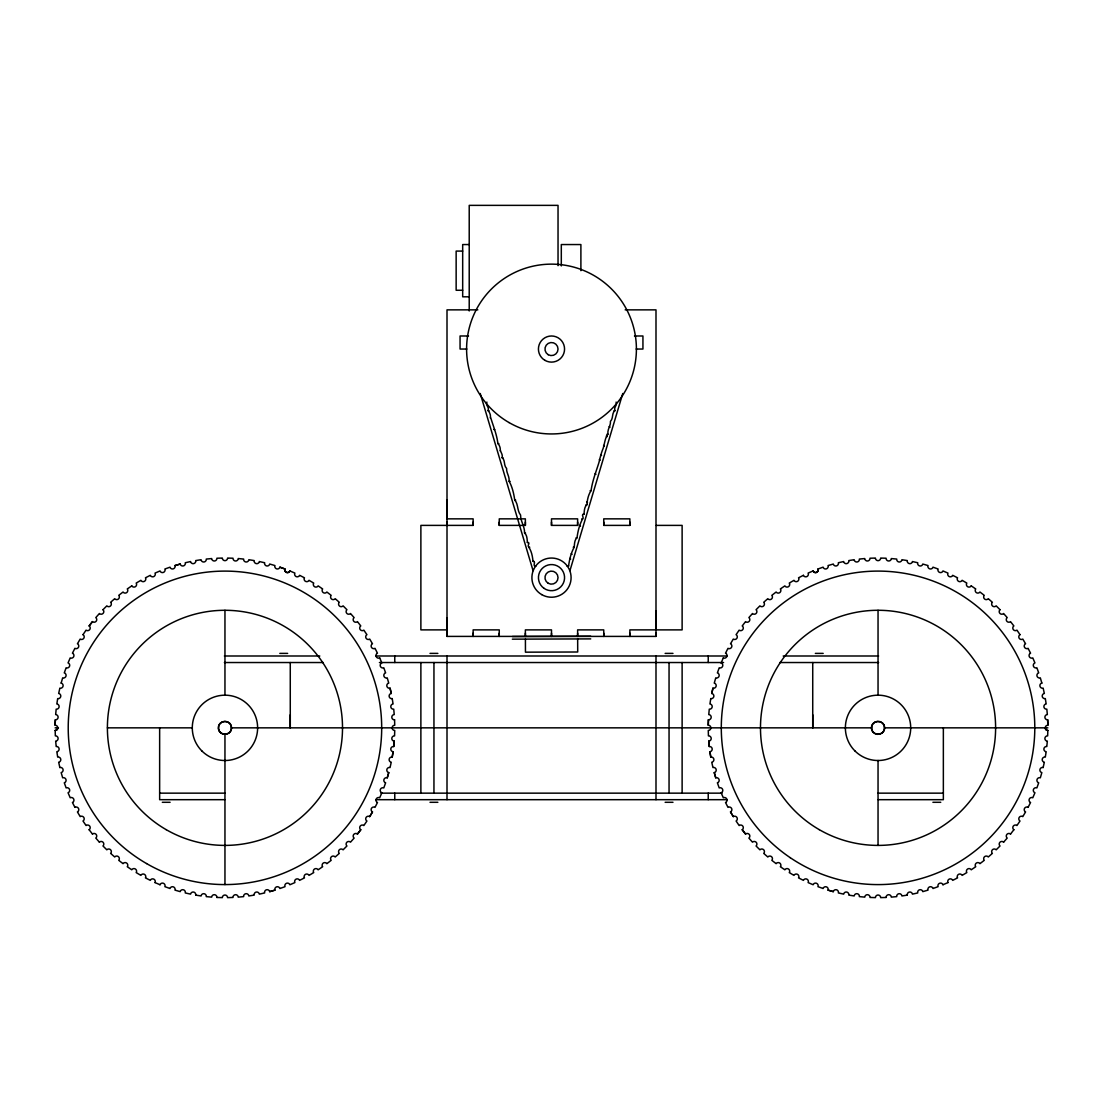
<?xml version="1.0" encoding="UTF-8"?>
<svg xmlns="http://www.w3.org/2000/svg" width="1103" height="1103" viewBox="0 0 1103 1103"><rect width="100%" height="100%" fill="white"/><g stroke="black" fill="none" stroke-linecap="round" stroke-linejoin="round"><path stroke-width="1.5" d="M290.268 714.785L290.268 727.842L290.268 662.531M655.995 633.15L655.995 636.403L447.005 636.403L447.005 617.901M447.005 522.119L447.005 525.386L473.132 525.386L473.132 522.119M447.005 499.852L447.005 518.851L473.132 518.851L473.132 525.386M473.132 633.15L473.132 636.403L473.132 629.882L499.259 629.882L499.259 636.403L499.259 633.15M525.373 522.119L525.373 525.386L499.259 525.386L499.259 522.119M525.373 633.15L525.373 636.403L525.373 629.882L551.5 629.882L551.5 636.403L551.5 633.15M577.627 522.119L577.627 525.386L551.5 525.386L551.5 522.119M577.627 633.15L577.627 636.403L577.627 629.882L603.741 629.882L603.741 636.403L603.741 633.15M629.868 522.119L629.868 525.386L603.741 525.386L603.741 522.119M629.868 633.15L629.868 636.403L629.868 629.882L655.995 629.882L655.995 611.048M812.732 714.785L812.732 727.842L812.732 662.531M708.264 725.236L708.429 719.79L708.264 725.236A2.606 2.606 0 0 1 710.87 727.856A2.606 2.606 0 0 1 708.264 730.462L708.429 735.894A2.606 2.606 0 0 1 711.201 738.348A2.606 2.606 0 0 1 708.76 741.119L709.27 746.538A2.606 2.606 0 0 1 712.18 748.813A2.606 2.606 0 0 1 709.918 751.722L710.773 757.099A2.606 2.606 0 0 1 713.834 759.181A2.606 2.606 0 0 1 711.752 762.228L712.938 767.536A2.606 2.606 0 0 1 716.123 769.425A2.606 2.606 0 0 1 714.248 772.61L715.75 777.822A2.606 2.606 0 0 1 719.046 779.518A2.606 2.606 0 0 1 717.377 782.799L719.211 787.914A2.606 2.606 0 0 1 722.603 789.39A2.606 2.606 0 0 1 721.141 792.781L723.306 797.772A2.606 2.606 0 0 1 726.78 799.041A2.606 2.606 0 0 1 725.54 802.515L727.994 807.355A2.606 2.606 0 0 1 731.551 808.389A2.606 2.606 0 0 1 730.517 811.932L733.288 816.62A2.606 2.606 0 0 1 736.901 817.433A2.606 2.606 0 0 1 736.101 821.032L739.148 825.527A2.606 2.606 0 0 1 742.802 826.119A2.606 2.606 0 0 1 742.222 829.759L745.559 834.061A2.606 2.606 0 0 1 749.24 834.419A2.606 2.606 0 0 1 748.896 838.087L752.48 842.168A2.606 2.606 0 0 1 756.189 842.292A2.606 2.606 0 0 1 756.065 845.987L759.912 849.82A2.606 2.606 0 0 1 763.607 849.724A2.606 2.606 0 0 1 763.731 853.405L767.812 857.003A2.606 2.606 0 0 1 771.493 856.659A2.606 2.606 0 0 1 771.838 860.34L776.14 863.663A2.606 2.606 0 0 1 779.793 863.097A2.606 2.606 0 0 1 780.372 866.751L784.867 869.798A2.606 2.606 0 0 1 788.48 868.999A2.606 2.606 0 0 1 789.279 872.611L793.967 875.368A2.606 2.606 0 0 1 797.51 874.348A2.606 2.606 0 0 1 798.544 877.891L803.398 880.359A2.606 2.606 0 0 1 806.872 879.119A2.606 2.606 0 0 1 808.127 882.593L813.118 884.744A2.606 2.606 0 0 1 816.51 883.296A2.606 2.606 0 0 1 817.971 886.674L823.1 888.508A2.606 2.606 0 0 1 826.395 886.853A2.606 2.606 0 0 1 828.063 890.135L833.289 891.651A2.606 2.606 0 0 1 836.474 889.776A2.606 2.606 0 0 1 838.363 892.947L843.671 894.133A2.606 2.606 0 0 1 846.732 892.065A2.606 2.606 0 0 1 848.8 895.112L854.177 895.953A2.606 2.606 0 0 1 857.1 893.706A2.606 2.606 0 0 1 859.361 896.615L864.78 897.125A2.606 2.606 0 0 1 867.551 894.698A2.606 2.606 0 0 1 870.005 897.456L875.437 897.621A2.606 2.606 0 0 1 878.057 895.029A2.606 2.606 0 0 1 880.663 897.635L886.095 897.456M59.852 767.536L58.666 762.228A2.606 2.606 0 0 0 60.734 759.154A2.606 2.606 0 0 0 57.687 757.085L56.832 751.708A2.606 2.606 0 0 0 59.093 748.785A2.606 2.606 0 0 0 56.184 746.524L55.674 741.106A2.606 2.606 0 0 0 58.101 738.334A2.606 2.606 0 0 0 55.343 735.88L55.164 730.448A2.606 2.606 0 0 0 57.756 727.842A2.606 2.606 0 0 0 55.164 725.222L55.343 719.79A2.606 2.606 0 0 0 58.101 717.336A2.606 2.606 0 0 0 55.66 714.565L56.17 709.16A2.606 2.606 0 0 0 59.093 706.885A2.606 2.606 0 0 0 56.832 703.962L57.673 698.599A2.606 2.606 0 0 0 60.734 696.503A2.606 2.606 0 0 0 58.666 693.456L59.852 688.148A2.606 2.606 0 0 0 63.023 686.259A2.606 2.606 0 0 0 61.148 683.074M1041.852 683.074A2.606 2.606 0 0 0 1039.977 686.259A2.606 2.606 0 0 0 1043.148 688.134L1044.348 693.456A2.606 2.606 0 0 0 1042.266 696.503A2.606 2.606 0 0 0 1045.327 698.585L1046.168 703.976A2.606 2.606 0 0 0 1043.907 706.885A2.606 2.606 0 0 0 1046.83 709.146L1047.34 714.579A2.606 2.606 0 0 0 1044.899 717.336A2.606 2.606 0 0 0 1047.657 719.776L1047.836 725.236A2.606 2.606 0 0 0 1045.244 727.828A2.606 2.606 0 0 0 1047.836 730.448L1047.657 735.894A2.606 2.606 0 0 0 1044.899 738.334A2.606 2.606 0 0 0 1047.326 741.106L1046.816 746.524A2.606 2.606 0 0 0 1043.907 748.785A2.606 2.606 0 0 0 1046.168 751.708L1045.313 757.085A2.606 2.606 0 0 0 1042.266 759.154A2.606 2.606 0 0 0 1044.334 762.214L1043.148 767.536M55.164 725.236L55.343 719.79M216.905 897.456L222.337 897.635A2.606 2.606 0 0 1 224.943 895.029A2.606 2.606 0 0 1 227.563 897.635L233.009 897.456A2.606 2.606 0 0 1 235.449 894.698A2.606 2.606 0 0 1 238.22 897.139L243.639 896.615A2.606 2.606 0 0 1 245.9 893.706A2.606 2.606 0 0 1 248.823 895.967L254.2 895.112A2.606 2.606 0 0 1 256.268 892.065A2.606 2.606 0 0 1 259.329 894.133L264.651 892.947A2.606 2.606 0 0 1 266.526 889.776A2.606 2.606 0 0 1 269.697 891.651L274.937 890.135A2.606 2.606 0 0 1 276.605 886.853A2.606 2.606 0 0 1 279.9 888.522L285.029 886.674A2.606 2.606 0 0 1 286.49 883.296A2.606 2.606 0 0 1 289.882 884.758L294.887 882.579A2.606 2.606 0 0 1 296.128 879.119A2.606 2.606 0 0 1 299.602 880.359L304.456 877.891A2.606 2.606 0 0 1 305.49 874.348A2.606 2.606 0 0 1 309.033 875.382L313.721 872.597A2.606 2.606 0 0 1 314.534 868.999A2.606 2.606 0 0 1 318.133 869.812L322.641 866.737A2.606 2.606 0 0 1 323.22 863.097A2.606 2.606 0 0 1 326.86 863.677L331.176 860.34A2.606 2.606 0 0 1 331.52 856.659A2.606 2.606 0 0 1 335.188 857.003L339.283 853.405A2.606 2.606 0 0 1 339.393 849.724A2.606 2.606 0 0 1 343.088 849.834L346.935 845.973A2.606 2.606 0 0 1 346.825 842.292A2.606 2.606 0 0 1 350.506 842.168L354.118 838.087A2.606 2.606 0 0 1 353.773 834.419A2.606 2.606 0 0 1 357.441 834.061L360.778 829.759A2.606 2.606 0 0 1 360.212 826.119A2.606 2.606 0 0 1 363.852 825.54L366.913 821.032A2.606 2.606 0 0 1 366.113 817.433A2.606 2.606 0 0 1 369.712 816.62L372.483 811.932A2.606 2.606 0 0 1 371.463 808.389A2.606 2.606 0 0 1 375.006 807.355L377.474 802.501A2.606 2.606 0 0 1 376.22 799.027A2.606 2.606 0 0 1 379.694 797.772L381.859 792.781A2.606 2.606 0 0 1 380.397 789.39A2.606 2.606 0 0 1 383.789 787.928L385.636 782.799A2.606 2.606 0 0 1 383.954 779.518A2.606 2.606 0 0 1 387.25 777.836L388.766 772.596A2.606 2.606 0 0 1 386.891 769.425A2.606 2.606 0 0 1 390.062 767.55L391.248 762.228A2.606 2.606 0 0 1 389.18 759.181A2.606 2.606 0 0 1 392.227 757.099L393.082 751.708A2.606 2.606 0 0 1 390.82 748.799A2.606 2.606 0 0 1 393.73 746.538L394.24 741.106A2.606 2.606 0 0 1 391.813 738.348A2.606 2.606 0 0 1 394.571 735.908L394.736 730.448A2.606 2.606 0 0 1 392.13 727.856A2.606 2.606 0 0 1 394.736 725.236L394.571 719.79M393.73 746.538L394.254 741.106M616.108 402.071C617.597 405.573 613.558 406.759 614.923 410.633C611.558 413.129 613.585 418.202 610.442 421.387C610.883 425.91 607.284 428.97 607.905 434.168C604.982 437.905 604.623 443.654 603.203 448.245C601.273 452.823 600.087 457.593 598.998 462.364C596.061 471.836 592.532 480.329 591.056 490.656C588.437 494.544 587.334 499.369 586.851 504.788C584.369 506.911 584.328 510.51 584.038 514.205C580.509 514.329 584.438 517.431 582.632 518.906C579.682 524.201 577.875 530.901 577.021 537.74C574.553 539.877 574.511 543.462 574.222 547.157C571.257 552.451 569.451 559.152 568.596 565.977L567.218 566.404M392.227 757.085L393.068 751.708M710.773 698.599L709.932 703.976A2.606 2.606 0 0 1 712.18 706.899A2.606 2.606 0 0 1 709.27 709.16L708.76 714.579A2.606 2.606 0 0 1 711.187 717.35A2.606 2.606 0 0 1 708.429 719.804M231.478 727.842C231.685 736.184 218.215 736.184 218.422 727.842C218.215 719.501 231.685 719.501 231.478 727.842L871.522 727.842C871.315 719.501 884.785 719.501 884.578 727.842C884.785 736.184 871.315 736.184 871.522 727.842M710.773 698.599A2.606 2.606 0 0 0 713.82 696.531A2.606 2.606 0 0 0 711.752 693.47L712.952 688.148A2.606 2.606 0 0 0 716.109 686.273A2.606 2.606 0 0 0 714.248 683.102L715.764 677.862A2.606 2.606 0 0 0 719.046 676.194A2.606 2.606 0 0 0 717.377 672.899L719.225 667.77A2.606 2.606 0 0 0 722.603 666.309A2.606 2.606 0 0 0 721.141 662.917M711.766 693.456L712.952 688.148M61.148 683.088L62.664 677.862A2.606 2.606 0 0 0 65.959 676.167A2.606 2.606 0 0 0 64.277 672.885L66.125 667.77A2.606 2.606 0 0 0 69.517 666.295A2.606 2.606 0 0 0 68.055 662.903L70.206 657.912A2.606 2.606 0 0 0 73.68 656.657A2.606 2.606 0 0 0 72.44 653.183L74.907 648.33A2.606 2.606 0 0 0 78.451 647.296A2.606 2.606 0 0 0 77.431 643.752L80.188 639.064A2.606 2.606 0 0 0 83.8 638.251A2.606 2.606 0 0 0 83.001 634.652M387.236 777.822L388.752 772.596M569.948 570.623L622.754 393.509M721.141 662.917L723.306 657.912M1028.093 807.341L1030.56 802.501A2.606 2.606 0 0 1 1029.32 799.013A2.606 2.606 0 0 1 1032.794 797.759L1034.945 792.767A2.606 2.606 0 0 1 1033.497 789.376A2.606 2.606 0 0 1 1036.875 787.9L1038.709 782.799A2.606 2.606 0 0 1 1037.054 779.49A2.606 2.606 0 0 1 1040.336 777.808L1041.852 772.596A2.606 2.606 0 0 1 1039.977 769.411A2.606 2.606 0 0 1 1043.148 767.523M369.712 816.606L372.483 811.932M83.001 634.666L86.062 630.158A2.606 2.606 0 0 0 89.701 629.565A2.606 2.606 0 0 0 89.136 625.925L92.459 621.623A2.606 2.606 0 0 0 96.14 621.265A2.606 2.606 0 0 0 95.796 617.597L99.394 613.516A2.606 2.606 0 0 0 103.089 613.392A2.606 2.606 0 0 0 102.979 609.697M89.136 625.939L92.473 621.637M357.441 834.047L360.778 829.746M1010.527 834.061L1013.864 829.746M490.256 417.83C491.028 415.61 489.635 412.095 488.077 410.633C489.649 406.814 485.086 405.49 486.892 402.071M500.086 450.782C500.845 448.563 499.466 445.047 497.908 443.585C496.695 434.031 493.275 426.227 490.683 417.596M535.782 566.404C531.867 566.018 536.651 561.551 532.997 561.275C532.501 555.857 531.398 551.031 528.778 547.157C526.696 545.53 531.053 542.648 527.386 542.442C527.096 538.747 527.055 535.162 524.573 533.025C524.711 526.048 520.547 521.554 520.575 515.046C516.962 510.606 518.438 504.043 514.743 500.073C513.722 493.055 512.178 486.74 509.131 481.253C509.558 476.013 506.277 473.008 506.594 468.458C503.451 465.287 505.477 460.213 502.113 457.704C502.94 454.436 500.941 452.988 500.514 450.548M1003.606 842.168L1007.204 838.073A2.606 2.606 0 0 1 1006.874 834.406A2.606 2.606 0 0 1 1010.541 834.047M102.979 609.711L106.826 605.864A2.606 2.606 0 0 0 110.521 605.961A2.606 2.606 0 0 0 110.631 602.279L114.712 598.681A2.606 2.606 0 0 0 118.393 599.026A2.606 2.606 0 0 0 118.752 595.344L123.04 592.021A2.606 2.606 0 0 0 126.693 592.587A2.606 2.606 0 0 0 127.272 588.947L131.767 585.886M803.398 575.325L798.544 577.793A2.606 2.606 0 0 1 797.497 581.35A2.606 2.606 0 0 1 793.953 580.316L789.279 583.087A2.606 2.606 0 0 1 788.452 586.686A2.606 2.606 0 0 1 784.853 585.886L780.359 588.947A2.606 2.606 0 0 1 779.766 592.601A2.606 2.606 0 0 1 776.126 592.021L771.824 595.358A2.606 2.606 0 0 1 771.466 599.039A2.606 2.606 0 0 1 767.798 598.695L763.717 602.279A2.606 2.606 0 0 1 763.593 605.974A2.606 2.606 0 0 1 759.912 605.864L756.065 609.711A2.606 2.606 0 0 1 756.162 613.406A2.606 2.606 0 0 1 752.48 613.53L748.882 617.597A2.606 2.606 0 0 1 749.227 621.279A2.606 2.606 0 0 1 745.545 621.637L742.222 625.925A2.606 2.606 0 0 1 742.788 629.579A2.606 2.606 0 0 1 739.148 630.171L736.087 634.666A2.606 2.606 0 0 1 736.887 638.265A2.606 2.606 0 0 1 733.288 639.078L730.517 643.752A2.606 2.606 0 0 1 731.537 647.309A2.606 2.606 0 0 1 727.994 648.343L725.526 653.183A2.606 2.606 0 0 1 726.767 656.671A2.606 2.606 0 0 1 723.306 657.926M971.219 585.886A2.606 2.606 0 0 1 967.621 586.686A2.606 2.606 0 0 1 966.807 583.087L962.133 580.316A2.606 2.606 0 0 1 958.576 581.336A2.606 2.606 0 0 1 957.542 577.793L952.702 575.325A2.606 2.606 0 0 1 949.214 576.566A2.606 2.606 0 0 1 947.96 573.105L942.982 570.94A2.606 2.606 0 0 1 939.577 572.402A2.606 2.606 0 0 1 938.115 569.01L933 567.176A2.606 2.606 0 0 1 929.705 568.845A2.606 2.606 0 0 1 928.023 565.549L922.797 564.047A2.606 2.606 0 0 1 919.612 565.908A2.606 2.606 0 0 1 917.724 562.737L912.429 561.551A2.606 2.606 0 0 1 909.368 563.619A2.606 2.606 0 0 1 907.286 560.572L901.923 559.717A2.606 2.606 0 0 1 898.986 561.979A2.606 2.606 0 0 1 896.725 559.069L891.321 558.559A2.606 2.606 0 0 1 888.535 560.986A2.606 2.606 0 0 1 886.095 558.228L880.663 558.063A2.606 2.606 0 0 1 878.029 560.655A2.606 2.606 0 0 1 875.424 558.063L869.991 558.228A2.606 2.606 0 0 1 867.537 560.986A2.606 2.606 0 0 1 864.766 558.559L859.361 559.056A2.606 2.606 0 0 1 857.086 561.979A2.606 2.606 0 0 1 854.163 559.717L848.8 560.572A2.606 2.606 0 0 1 846.718 563.619A2.606 2.606 0 0 1 843.657 561.551L838.349 562.737A2.606 2.606 0 0 1 836.46 565.908A2.606 2.606 0 0 1 833.289 564.033L828.063 565.549A2.606 2.606 0 0 1 826.381 568.845A2.606 2.606 0 0 1 823.086 567.163L817.971 569.01A2.606 2.606 0 0 1 816.496 572.402A2.606 2.606 0 0 1 813.104 570.94L808.113 573.091A2.606 2.606 0 0 1 806.858 576.579A2.606 2.606 0 0 1 803.384 575.325M942.982 884.744L947.973 882.579M613.93 410.73L614.923 410.633M606.926 434.265L607.905 434.168M131.781 585.886A2.606 2.606 0 0 0 135.379 586.686A2.606 2.606 0 0 0 136.193 583.087L140.867 580.316A2.606 2.606 0 0 0 144.424 581.336A2.606 2.606 0 0 0 145.458 577.793L150.298 575.325A2.606 2.606 0 0 0 153.786 576.566A2.606 2.606 0 0 0 155.04 573.105L160.018 570.94A2.606 2.606 0 0 0 163.423 572.402A2.606 2.606 0 0 0 164.885 569.01L170 567.176A2.606 2.606 0 0 0 173.295 568.845A2.606 2.606 0 0 0 174.977 565.549L180.203 564.047A2.606 2.606 0 0 0 183.388 565.908A2.606 2.606 0 0 0 185.276 562.737L190.571 561.551A2.606 2.606 0 0 0 193.632 563.619A2.606 2.606 0 0 0 195.714 560.572L201.077 559.717A2.606 2.606 0 0 0 204.014 561.979A2.606 2.606 0 0 0 206.275 559.069L211.679 558.559A2.606 2.606 0 0 0 214.465 560.986A2.606 2.606 0 0 0 216.905 558.228L222.337 558.063A2.606 2.606 0 0 0 224.971 560.655A2.606 2.606 0 0 0 227.576 558.063L233.009 558.228A2.606 2.606 0 0 0 235.463 560.986A2.606 2.606 0 0 0 238.234 558.545L243.639 559.056A2.606 2.606 0 0 0 245.914 561.979A2.606 2.606 0 0 0 248.837 559.717L254.2 560.572A2.606 2.606 0 0 0 256.282 563.619A2.606 2.606 0 0 0 259.343 561.551L264.651 562.737A2.606 2.606 0 0 0 266.54 565.908A2.606 2.606 0 0 0 269.711 564.033L274.937 565.549A2.606 2.606 0 0 0 276.619 568.845A2.606 2.606 0 0 0 279.914 567.163L285.029 569.01A2.606 2.606 0 0 0 286.504 572.402A2.606 2.606 0 0 0 289.896 570.94L294.887 573.091A2.606 2.606 0 0 0 296.142 576.566A2.606 2.606 0 0 0 299.616 575.325L304.456 577.793A2.606 2.606 0 0 0 305.503 581.336A2.606 2.606 0 0 0 309.047 580.316L313.721 583.087A2.606 2.606 0 0 0 314.548 586.686A2.606 2.606 0 0 0 318.147 585.886L322.641 588.947A2.606 2.606 0 0 0 323.234 592.587A2.606 2.606 0 0 0 326.874 592.021L331.176 595.358A2.606 2.606 0 0 0 331.534 599.026A2.606 2.606 0 0 0 335.202 598.681L339.283 602.279A2.606 2.606 0 0 0 339.407 605.974A2.606 2.606 0 0 0 343.088 605.864L346.935 609.711A2.606 2.606 0 0 0 346.838 613.406A2.606 2.606 0 0 0 350.52 613.53L354.118 617.597A2.606 2.606 0 0 0 353.773 621.279A2.606 2.606 0 0 0 357.455 621.637L360.778 625.925A2.606 2.606 0 0 0 360.212 629.579A2.606 2.606 0 0 0 363.852 630.158L366.913 634.666A2.606 2.606 0 0 0 366.113 638.265A2.606 2.606 0 0 0 369.712 639.078L372.483 643.752A2.606 2.606 0 0 0 371.463 647.309A2.606 2.606 0 0 0 375.006 648.343L377.46 653.183A2.606 2.606 0 0 0 376.233 656.671A2.606 2.606 0 0 0 379.694 657.926M590.077 490.752L591.056 490.656M585.872 504.884L586.851 504.788M583.06 514.301L584.038 514.205M581.653 519.003L582.632 518.906M576.042 537.837L577.021 537.74M573.229 547.253L574.222 547.157M567.618 566.073L568.596 565.977M269.711 891.638L274.937 890.121M174.977 565.563L180.203 564.047M907.3 895.112L901.923 895.967A2.606 2.606 0 0 0 899.014 893.706A2.606 2.606 0 0 0 896.739 896.615L891.321 897.125A2.606 2.606 0 0 0 888.549 894.698A2.606 2.606 0 0 0 886.109 897.456M488.077 410.633L489.07 410.73M497.908 443.585L498.887 443.682M502.113 457.704L503.092 457.8M509.131 481.253L510.11 481.349M514.743 500.073L515.735 500.169M524.573 533.025L525.552 533.121M527.386 542.442L528.365 542.538M528.778 547.157L529.771 547.253M532.997 561.275L533.976 561.372M512.343 636.555L590.712 636.266M512.343 639.161L590.725 638.885M469.216 244.549L462.681 244.549L462.681 296.804L469.216 296.804M462.681 251.084L456.146 251.084L456.146 290.268L462.681 290.268M477.833 309.86L447.005 309.86L447.005 636.403M625.167 309.86L655.995 309.86L655.995 636.403M468.527 335.988L460.061 335.988L460.061 349.044L466.845 349.044M634.473 335.988L642.939 335.988L642.939 349.044L636.155 349.044M446.66 525.386L420.877 525.386L420.877 629.882L446.66 629.882M656.34 525.386L682.123 525.386L682.123 629.882L656.34 629.882M279.817 653.39L287.649 653.39M430.018 653.39L437.863 653.39M665.137 653.39L672.982 653.39M815.351 653.39L823.183 653.39M224.392 655.995L319.801 655.995M376.013 655.995L726.987 655.995M783.199 655.995L878.608 655.995M224.392 662.531L323.276 662.531M379.418 662.531L723.582 662.531M779.724 662.531L878.608 662.531M55.15 727.842L58.418 727.842M107.391 727.842L192.294 727.842M884.578 727.842A6.535 6.535 0 0 0 874.776 722.189A6.535 6.535 0 0 0 874.776 733.495A6.535 6.535 0 0 0 884.578 727.842L1047.85 727.842M159.645 793.154L224.957 793.154M381.031 793.154L721.969 793.154M878.043 793.154L943.355 793.154M224.86 799.689L159.645 799.689L159.645 727.842M375.875 799.689L727.125 799.689M878.14 799.689L943.355 799.689L943.355 727.842M162.32 802.295L170.096 802.295M430.018 802.295L437.863 802.295M665.137 802.295L672.982 802.295M932.904 802.295L940.749 802.295M493.689 429.467L494.682 429.563M195.7 895.112L201.077 895.967A2.606 2.606 0 0 1 203.986 893.706A2.606 2.606 0 0 1 206.261 896.615L211.679 897.125A2.606 2.606 0 0 1 214.451 894.698A2.606 2.606 0 0 1 216.891 897.456M828.063 890.121L833.289 891.638M279.9 567.176L285.029 569.024A2.606 2.606 0 0 0 286.504 572.402A2.606 2.606 0 0 0 289.896 570.94M155.027 882.579L160.018 884.744M971.233 585.886L975.728 588.947A2.606 2.606 0 0 0 976.307 592.587A2.606 2.606 0 0 0 979.947 592.008L984.262 595.358A2.606 2.606 0 0 0 984.607 599.026A2.606 2.606 0 0 0 988.274 598.681L992.369 602.279A2.606 2.606 0 0 0 992.479 605.961A2.606 2.606 0 0 0 996.174 605.85L1000.035 609.711M609.173 426.599L609.959 427.261M606.36 436.016L607.16 436.678M603.562 445.433L604.347 446.095M600.749 454.85L601.535 455.511M599.343 459.551L600.142 460.213M595.137 473.67L595.923 474.331M586.713 501.92L587.499 502.582M579.695 525.455L580.495 526.117M571.271 553.706L572.071 554.368M569.879 558.408L570.665 559.069M99.394 842.168L95.796 838.073A2.606 2.606 0 0 0 96.126 834.406A2.606 2.606 0 0 0 92.459 834.047M742.222 829.746L745.559 834.047M89.136 829.746L92.473 834.061M1019.999 634.652L1016.938 630.158A2.606 2.606 0 0 1 1013.299 629.565A2.606 2.606 0 0 1 1013.864 625.925L1010.527 621.637A2.606 2.606 0 0 1 1006.86 621.265A2.606 2.606 0 0 1 1007.204 617.597L1003.606 613.516A2.606 2.606 0 0 1 999.911 613.392A2.606 2.606 0 0 1 1000.021 609.697M730.517 811.932L733.288 816.606M74.907 807.341L72.44 802.501A2.606 2.606 0 0 0 73.68 799.013A2.606 2.606 0 0 0 70.206 797.759L68.055 792.767A2.606 2.606 0 0 0 69.503 789.376A2.606 2.606 0 0 0 66.125 787.9L64.291 782.799A2.606 2.606 0 0 0 65.946 779.49A2.606 2.606 0 0 0 62.664 777.808L61.148 772.596A2.606 2.606 0 0 0 63.023 769.411A2.606 2.606 0 0 0 59.852 767.523M379.694 657.912L381.859 662.917A2.606 2.606 0 0 0 380.397 666.309A2.606 2.606 0 0 0 383.789 667.784L385.623 672.885A2.606 2.606 0 0 0 383.954 676.194A2.606 2.606 0 0 0 387.236 677.876L388.752 683.088A2.606 2.606 0 0 0 386.891 686.273A2.606 2.606 0 0 0 390.062 688.162L391.248 693.456A2.606 2.606 0 0 0 389.18 696.531A2.606 2.606 0 0 0 392.227 698.599M480.246 393.509L533.052 570.623M1041.852 683.088L1040.322 677.862A2.606 2.606 0 0 1 1037.041 676.167A2.606 2.606 0 0 1 1038.723 672.885L1036.875 667.77A2.606 2.606 0 0 1 1033.483 666.295A2.606 2.606 0 0 1 1034.945 662.903L1032.78 657.912A2.606 2.606 0 0 1 1029.32 656.657A2.606 2.606 0 0 1 1030.56 653.183L1028.093 648.343A2.606 2.606 0 0 1 1024.549 647.296A2.606 2.606 0 0 1 1025.569 643.752L1022.798 639.078A2.606 2.606 0 0 1 1019.2 638.251A2.606 2.606 0 0 1 1019.999 634.652M714.248 772.596L715.764 777.822M390.048 688.148L391.234 693.456M709.932 751.708L710.773 757.085M392.227 698.599L393.068 703.976A2.606 2.606 0 0 0 390.82 706.899A2.606 2.606 0 0 0 393.73 709.16L394.24 714.579A2.606 2.606 0 0 0 391.813 717.35A2.606 2.606 0 0 0 394.571 719.804M708.76 741.106L709.27 746.524M1047.657 719.79L1047.836 725.236M577.655 638.927L577.71 651.997L525.455 652.176L525.414 639.12M878.043 610.29L878.043 695.193M878.043 760.491L878.043 845.394M708.236 655.995L708.236 662.531M708.236 793.154L708.236 799.689M682.123 662.531L682.123 793.154M669.052 662.531L669.052 793.154M655.995 655.995L655.995 799.689M629.868 525.386L629.868 518.851L603.741 518.851L603.741 525.386M580.895 270.676L580.895 244.549L561.303 244.549L561.303 265.92M577.627 525.386L577.627 518.851L551.5 518.851L551.5 525.386M558.035 265.644L558.035 205.365L469.216 205.365L469.216 310.977M525.373 525.386L525.373 518.851L499.259 518.851L499.259 525.386M447.005 655.995L447.005 799.689M433.948 662.531L433.948 793.154M420.877 662.531L420.877 793.154M394.764 655.995L394.764 662.531M394.764 793.154L394.764 799.689M224.957 610.29L224.957 695.193M224.957 734.377L224.957 884.578M195.7 895.112A2.606 2.606 0 0 0 193.618 892.065A2.606 2.606 0 0 0 190.571 894.133L185.263 892.947A2.606 2.606 0 0 0 183.374 889.776A2.606 2.606 0 0 0 180.189 891.638L174.977 890.121A2.606 2.606 0 0 0 173.281 886.84A2.606 2.606 0 0 0 170 888.508L164.885 886.66A2.606 2.606 0 0 0 163.396 883.282A2.606 2.606 0 0 0 160.018 884.744M155.013 882.579A2.606 2.606 0 0 0 153.758 879.105A2.606 2.606 0 0 0 150.284 880.346L145.444 877.878A2.606 2.606 0 0 0 144.41 874.334A2.606 2.606 0 0 0 140.867 875.368L136.179 872.597A2.606 2.606 0 0 0 135.366 868.999A2.606 2.606 0 0 0 131.767 869.784L127.272 866.737A2.606 2.606 0 0 0 126.68 863.084A2.606 2.606 0 0 0 123.04 863.663L118.738 860.326A2.606 2.606 0 0 0 118.379 856.645A2.606 2.606 0 0 0 114.712 856.99L110.631 853.391A2.606 2.606 0 0 0 110.507 849.71A2.606 2.606 0 0 0 106.812 849.82L102.979 845.973A2.606 2.606 0 0 0 103.075 842.278A2.606 2.606 0 0 0 99.394 842.154M89.122 829.746A2.606 2.606 0 0 0 89.701 826.106A2.606 2.606 0 0 0 86.048 825.513L83.001 821.018A2.606 2.606 0 0 0 83.787 817.42A2.606 2.606 0 0 0 80.188 816.606L77.431 811.932A2.606 2.606 0 0 0 78.451 808.375A2.606 2.606 0 0 0 74.907 807.341M57.756 727.828A2.606 2.606 0 0 1 55.164 730.448M907.3 895.112A2.606 2.606 0 0 1 909.382 892.065A2.606 2.606 0 0 1 912.443 894.133L917.737 892.947A2.606 2.606 0 0 1 919.626 889.776A2.606 2.606 0 0 1 922.811 891.638L928.023 890.121A2.606 2.606 0 0 1 929.719 886.84A2.606 2.606 0 0 1 933 888.508L938.115 886.66A2.606 2.606 0 0 1 939.604 883.282A2.606 2.606 0 0 1 942.982 884.744M947.987 882.579A2.606 2.606 0 0 1 949.242 879.105A2.606 2.606 0 0 1 952.716 880.359L957.556 877.878A2.606 2.606 0 0 1 958.59 874.334A2.606 2.606 0 0 1 962.133 875.368L966.821 872.597A2.606 2.606 0 0 1 967.634 868.999A2.606 2.606 0 0 1 971.233 869.798L975.728 866.737A2.606 2.606 0 0 1 976.32 863.084A2.606 2.606 0 0 1 979.96 863.663L984.262 860.326A2.606 2.606 0 0 1 984.621 856.659A2.606 2.606 0 0 1 988.288 856.99L992.369 853.391A2.606 2.606 0 0 1 992.493 849.71A2.606 2.606 0 0 1 996.188 849.82L1000.021 845.973A2.606 2.606 0 0 1 999.925 842.278A2.606 2.606 0 0 1 1003.606 842.154M1013.878 829.746A2.606 2.606 0 0 1 1013.299 826.106A2.606 2.606 0 0 1 1016.952 825.513L1019.999 821.018A2.606 2.606 0 0 1 1019.213 817.42A2.606 2.606 0 0 1 1022.812 816.606L1025.569 811.932A2.606 2.606 0 0 1 1024.549 808.375A2.606 2.606 0 0 1 1028.093 807.341M1047.836 730.448A2.606 2.606 0 0 1 1045.244 727.842M813.104 570.94A2.606 2.606 0 0 0 816.496 572.402A2.606 2.606 0 0 0 817.957 569.01M146.589 863.58A156.736 156.736 0 0 0 381.693 727.842A156.736 156.736 0 0 0 146.589 592.104A156.736 156.736 0 0 0 146.589 863.58M819.267 829.649A117.552 117.552 0 0 0 995.609 727.842A117.552 117.552 0 0 0 819.267 626.035A117.552 117.552 0 0 0 819.267 829.649M790.189 857.651A156.736 156.736 0 0 0 1034.393 739.024A156.736 156.736 0 0 0 809.561 586.851A156.736 156.736 0 0 0 790.189 857.651M854.949 750.936A32.649 32.649 0 0 0 909.589 736.294A32.649 32.649 0 0 0 869.591 696.296A32.649 32.649 0 0 0 854.949 750.936M166.181 829.649A117.552 117.552 0 0 0 342.509 727.842A117.552 117.552 0 0 0 166.181 626.035A117.552 117.552 0 0 0 166.181 829.649M201.863 750.936A32.649 32.649 0 0 0 256.503 736.294A32.649 32.649 0 0 0 216.505 696.296A32.649 32.649 0 0 0 201.863 750.936M221.193 733.178A6.535 6.535 0 0 0 231.465 728.435A6.535 6.535 0 0 0 222.213 721.913A6.535 6.535 0 0 0 221.193 733.178M548.232 354.711A6.535 6.535 0 0 0 558.035 349.044A6.535 6.535 0 0 0 548.232 343.391A6.535 6.535 0 0 0 548.232 354.711M548.232 583.294A6.535 6.535 0 0 0 558.035 577.627A6.535 6.535 0 0 0 548.232 571.974A6.535 6.535 0 0 0 548.232 583.294M509.048 422.573A84.903 84.903 0 0 0 636.403 349.044A84.903 84.903 0 0 0 509.048 275.516A84.903 84.903 0 0 0 509.048 422.573M541.697 594.6A19.592 19.592 0 0 0 571.092 577.627A19.592 19.592 0 0 0 541.697 560.669A19.592 19.592 0 0 0 541.697 594.6M544.965 360.364A13.057 13.057 0 0 0 564.557 349.044A13.057 13.057 0 0 0 544.965 337.739A13.057 13.057 0 0 0 544.965 360.364M543.986 588.313A13.057 13.057 0 0 0 564.515 578.799A13.057 13.057 0 0 0 546.013 565.784A13.057 13.057 0 0 0 543.986 588.313"/></g></svg>
